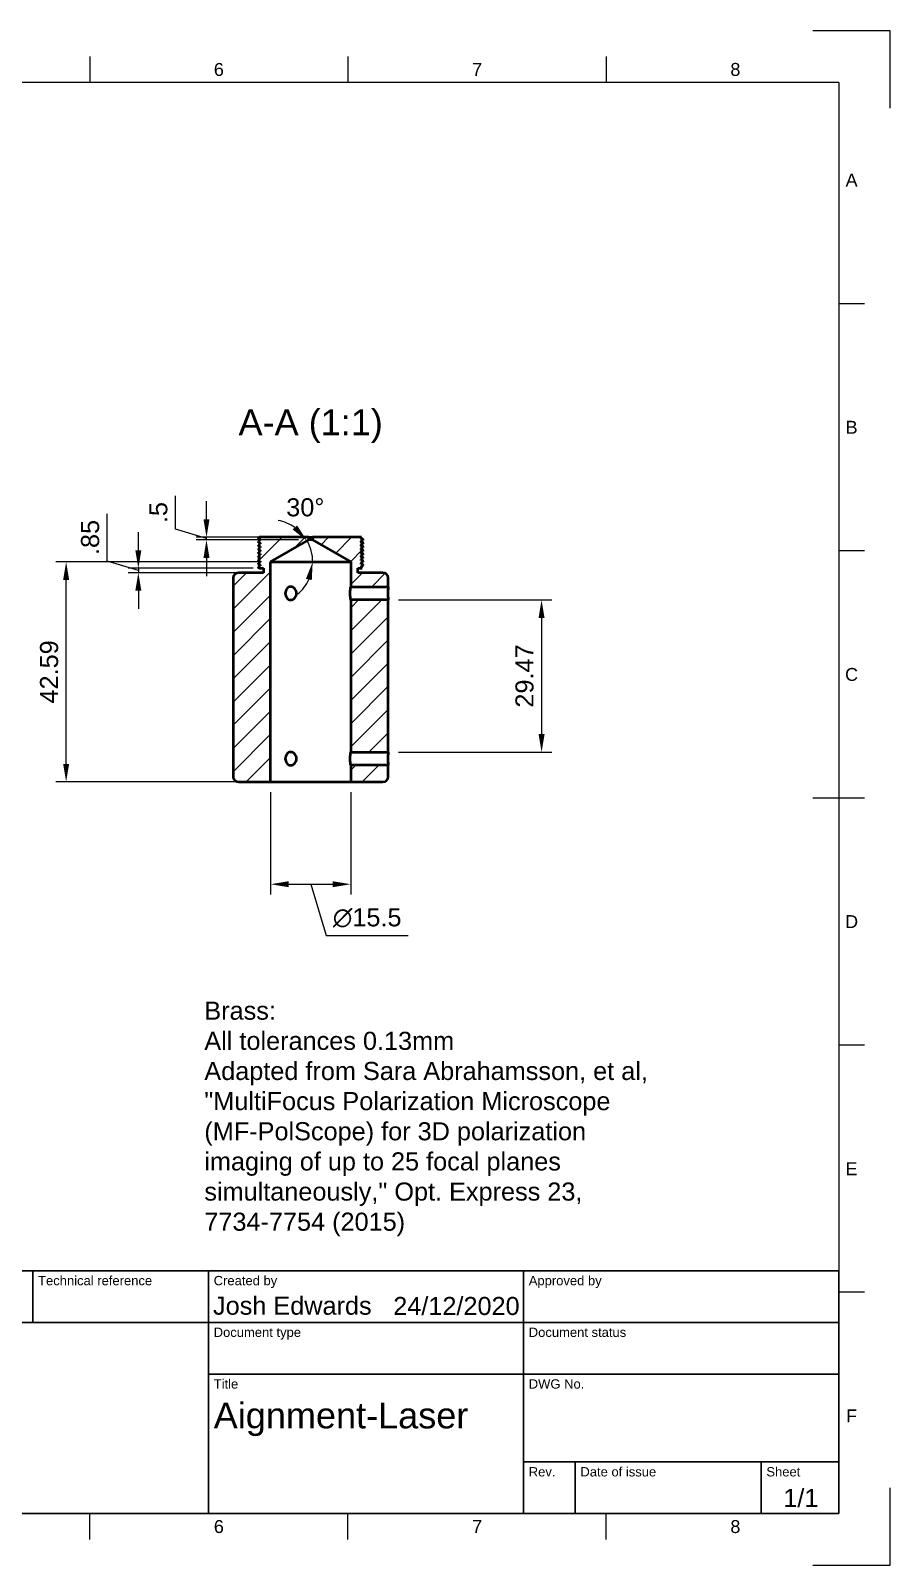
# Model space of a CAD drawing. Header units: millimetres. Extents: x 0 to 420, y 0 to 297.
# Drawn here: x 253.6 to 420, y 0 to 297 of the extents above; entities that cross this region are included whole.
import ezdxf
from ezdxf.enums import TextEntityAlignment as Align

# ---------------------------------------------------------------- set-up
doc = ezdxf.new("R2010")
doc.units = ezdxf.units.MM
doc.header["$LTSCALE"] = 0.75
for name, color, linetype, lineweight in [('Annotations', 7, 'Continuous', 25), ('Border', 7, 'Continuous', 25), ('Dimensions', 7, 'Continuous', 25), ('Hatching', 7, 'Continuous', 25), ('TitleBlock', 7, 'Continuous', 35), ('Visible', 7, 'Continuous', 50)]:
    doc.layers.add(name, color=color, linetype=linetype, lineweight=lineweight)
doc.styles.add('FusionTitle', font='arial.ttf')
doc.styles.get("Standard").update_dxf_attribs({"font": 'arial.ttf'})
doc.dimstyles.new('ISO-25', dxfattribs={"dimtxt": 3.5, "dimasz": 3.5, "dimexe": 2, "dimexo": 2, "dimgap": 1.5, "dimtad": 1, "dimzin": 12, "dimdsep": 46, "dimtxsty": 'Standard', "dimcen": 0, "dimclrd": 256, "dimclre": 256, "dimclrt": 256, "dimazin": 3, "dimtp": 0.1, "dimtm": 0.1, "dimtfac": 0.714, "dimtmove": 1, "dimatfit": 3, "dimfxl": 1, "dimtzin": 12, "dimarcsym": 0})

# ---------------------------------------------------------------- blocks, each defined once
blk = doc.blocks.new('ISO_A3_SHEET')
at = {"layer": 'Border'}
for p, q in [((265, 292), (265, 287)), ((315, 292), (315, 287)), ((365, 292), (365, 287)), ((410, 287), (20, 287)), ((410, 287), (410, 10)), ((415, 244.16666), (410, 244.16666)), ((415, 196.33333), (410, 196.33333)), ((415, 148.5), (405, 148.5)), ((415, 100.66667), (410, 100.66667)), ((415, 52.83334), (410, 52.83334)), ((20, 10), (410, 10)), ((265, 5), (265, 10)), ((315, 5), (315, 10)), ((365, 5), (365, 10))]:
    blk.add_line(p, q, dxfattribs=at)
at = {"layer": 'Defpoints'}
for p, q in [((420, 297), (405, 297)), ((420, 282), (420, 297)), ((420, 0), (420, 15)), ((405, 0), (420, 0))]:
    blk.add_line(p, q, dxfattribs=at)
at = {"layer": 'Border', "style": 'FusionTitle'}
for s, p in [('6', (290, 289.5)), ('7', (340, 289.5)), ('8', (390, 289.5)), ('A', (412.5, 268.08333)), ('B', (412.5, 220.25)), ('C', (412.5, 172.41667)), ('D', (412.5, 124.58334)), ('E', (412.5, 76.75001)), ('F', (412.5, 28.91668)), ('6', (290, 7.5)), ('7', (340, 7.5)), ('8', (390, 7.5))]:
    blk.add_text(s, height=2.5, dxfattribs=at).set_placement(p, align=Align.MIDDLE)
blk = doc.blocks.new('ISO_TITLEBLOCK')
at = {"layer": 'TitleBlock'}
for p, q in [((0, 47), (-180, 47)), ((-180, 47), (-180, 0)), ((-156, 37), (-156, 47)), ((-122, 0), (-122, 47)), ((-61, 0), (-61, 47)), ((0, 0), (0, 47)), ((-180, 37), (0, 37)), ((-122, 27), (0, 27)), ((-61, 10), (0, 10)), ((-51, 0), (-51, 10)), ((-15, 0), (-15, 10)), ((-180, 0), (0, 0))]:
    blk.add_line(p, q, dxfattribs=at)
at = {"layer": 'TitleBlock', "style": 'FusionTitle'}
for s, p in [('Dept.', (-179, 46)), ('Technical reference', (-155, 46)), ('Created by', (-121, 46)), ('Approved by', (-60, 46)), ('Document type', (-121, 36)), ('Document status', (-60, 36)), ('Title', (-121, 26)), ('DWG No.', (-60, 26)), ('Rev.', (-60, 9)), ('Date of issue', (-50, 9)), ('Sheet', (-14, 9))]:
    blk.add_text(s, height=1.8, dxfattribs=at).set_placement(p, align=Align.TOP_LEFT)
for tag, height, p in [('DEPT', 3.5, (-179, 42)), ('TECHNICAL_REFERENCE', 3.5, (-155, 42)), ('CREATED_BY', 3.5, (-121, 42)), ('APPROVED_BY', 3.5, (-60, 42)), ('DOCUMENT_TYPE', 3.5, (-121, 32)), ('DOCUMENT_STATUS', 3.5, (-60, 32)), ('TITLE_1', 5, (-121, 21.5)), ('TITLE_2', 5, (-121, 14)), ('TITLE_3', 5, (-121, 6.5)), ('DATE_OF_ISSUE', 3.5, (-50, 5))]:
    blk.add_attdef(tag, text='', height=height, dxfattribs=at).set_placement(p, align=Align.TOP_LEFT)
for tag, p in [('CREATED_DATE', (-62, 42)), ('APPROVED_DATE', (-0.99, 42))]:
    blk.add_attdef(tag, text='', height=3.5, dxfattribs=at).set_placement(p, align=Align.TOP_RIGHT)
for tag, height, p in [('DRAWING_NUMBER', 5, (-30.5, 19.75)), ('REV', 3.5, (-56, 4.85)), ('SHEET', 3.5, (-7.5, 4.85))]:
    blk.add_attdef(tag, text='', height=height, dxfattribs=at).set_placement(p, align=Align.TOP_CENTER)
blk = doc.blocks.new('*D24')
at = {"layer": 'Defpoints', "color": 0, "transparency": 16777216}
for p in [(322.778465, 186.844281), (322.778465, 157.373281), (352.47695, 157.373281)]:
    blk.add_point(p, dxfattribs=at)
at = {"layer": 'Dimensions', "lineweight": -2, "transparency": 16777216}
for p, q in [((324.778465, 186.844281), (354.47695, 186.844281)), ((352.47695, 183.344281), (352.47695, 160.873281)), ((324.778465, 157.373281), (354.47695, 157.373281))]:
    blk.add_line(p, q, dxfattribs=at)
at = {"layer": 'Dimensions', "transparency": 16777216}
for points in [[(351.893617, 183.344281), (353.060283, 183.344281), (352.47695, 186.844281)], [(351.893617, 160.873281), (353.060283, 160.873281), (352.47695, 157.373281)]]:
    blk.add_solid(points, dxfattribs=at)
at = {"layer": 'Dimensions', "transparency": 16777216, "insert": (349.189945, 172.108781), "char_height": 3.5, "attachment_point": 5, "rotation": 90}
blk.add_mtext('29.47', dxfattribs=at)
blk = doc.blocks.new('*D31')
at = {"layer": 'Defpoints', "color": 0, "transparency": 16777216}
for p in [(260.430486, 194.200823), (300.028465, 194.200823), (300.028465, 151.608781)]:
    blk.add_point(p, dxfattribs=at)
at = {"layer": 'Dimensions', "lineweight": -2, "transparency": 16777216}
for p, q in [((298.028465, 194.200823), (258.430486, 194.200823)), ((260.430486, 155.108781), (260.430486, 190.700823)), ((298.028465, 151.608781), (258.430486, 151.608781))]:
    blk.add_line(p, q, dxfattribs=at)
at = {"layer": 'Dimensions', "transparency": 16777216}
for points in [[(259.847152, 190.700823), (261.013819, 190.700823), (260.430486, 194.200823)], [(259.847152, 155.108781), (261.013819, 155.108781), (260.430486, 151.608781)]]:
    blk.add_solid(points, dxfattribs=at)
at = {"layer": 'Dimensions', "transparency": 16777216, "insert": (257.14348, 172.904802), "char_height": 3.5, "attachment_point": 5, "rotation": 90}
blk.add_mtext('42.59', dxfattribs=at)
blk = doc.blocks.new('*D32')
at = {"layer": 'Defpoints', "color": 0, "transparency": 16777216}
for p in [(300.028465, 151.608781), (315.528465, 151.608781), (315.528465, 131.809791)]:
    blk.add_point(p, dxfattribs=at)
at = {"layer": 'Dimensions', "lineweight": -2, "transparency": 16777216}
for p, q in [((300.028465, 149.608781), (300.028465, 129.809791)), ((315.528465, 149.608781), (315.528465, 129.809791)), ((303.528465, 131.809791), (312.028465, 131.809791)), ((307.778465, 131.809791), (310.749867, 121.905119)), ((310.749867, 121.905119), (326.675515, 121.905119))]:
    blk.add_line(p, q, dxfattribs=at)
at = {"layer": 'Dimensions', "transparency": 16777216}
for points in [[(303.528465, 132.393125), (303.528465, 131.226458), (300.028465, 131.809791)], [(312.028465, 132.393125), (312.028465, 131.226458), (315.528465, 131.809791)]]:
    blk.add_solid(points, dxfattribs=at)
at = {"layer": 'Dimensions', "transparency": 16777216, "insert": (318.712691, 125.29001), "char_height": 3.5, "attachment_point": 5}
blk.add_mtext('∅15.5', dxfattribs=at)
blk = doc.blocks.new('*D33')
at = {"layer": 'Defpoints', "color": 0, "transparency": 16777216}
for p in [(307.403465, 198.458781), (300.028465, 194.200823), (300.028465, 194.200823), (308.045771, 195.61449), (315.528465, 194.200823)]:
    blk.add_point(p, dxfattribs=at)
at = {"layer": 'Dimensions', "lineweight": -2, "transparency": 16777216}
for start, end in [(54.826558, 79.653116), (0, 30), (310.346884, 335.173442)]:
    blk.add_arc((300.028465, 194.200823), 8.140986, start, end, dxfattribs=at)
at = {"layer": 'Dimensions', "transparency": 16777216}
for points in [[(305.148783, 201.248806), (304.287434, 200.46192), (307.078766, 198.271316)], [(306.847389, 190.908039), (307.986782, 190.65725), (308.169451, 194.200823)]]:
    blk.add_solid(points, dxfattribs=at)
at = {"layer": 'Dimensions', "transparency": 16777216, "insert": (306.740576, 204.734267), "char_height": 3.5, "attachment_point": 5}
blk.add_mtext('30°', dxfattribs=at)
blk = doc.blocks.new('*D34')
at = {"layer": 'Defpoints', "color": 0, "transparency": 16777216}
for p in [(274.411481, 192.108781), (298.632435, 192.958781), (298.632435, 192.108781)]:
    blk.add_point(p, dxfattribs=at)
at = {"layer": 'Dimensions', "lineweight": -2, "transparency": 16777216}
for p, q in [((268.374475, 194.344883), (268.374475, 203.502114)), ((274.411481, 196.458781), (274.411481, 199.958781)), ((274.411481, 192.533781), (268.374475, 194.344883)), ((296.632435, 192.958781), (272.411481, 192.958781)), ((296.632435, 192.108781), (272.411481, 192.108781)), ((274.411481, 192.958781), (274.411481, 192.108781)), ((274.411481, 192.958781), (274.411481, 192.108781)), ((274.411481, 188.608781), (274.411481, 185.108781))]:
    blk.add_line(p, q, dxfattribs=at)
at = {"layer": 'Dimensions', "transparency": 16777216}
for points in [[(273.828148, 196.458781), (274.994814, 196.458781), (274.411481, 192.958781)], [(273.828148, 188.608781), (274.994814, 188.608781), (274.411481, 192.108781)]]:
    blk.add_solid(points, dxfattribs=at)
at = {"layer": 'Dimensions', "transparency": 16777216, "insert": (265.08747, 198.923498), "char_height": 3.5, "attachment_point": 5, "rotation": 90}
blk.add_mtext('.85', dxfattribs=at)
blk = doc.blocks.new('*D38')
at = {"layer": 'Defpoints', "color": 0, "transparency": 16777216}
for p in [(287.604475, 198.958781), (307.403465, 198.958781), (307.403465, 198.458781)]:
    blk.add_point(p, dxfattribs=at)
at = {"layer": 'Dimensions', "lineweight": -2, "transparency": 16777216}
for p, q in [((281.574632, 200.517734), (281.574632, 206.955661)), ((287.604475, 202.458781), (287.604475, 205.958781)), ((287.604475, 198.708781), (281.574632, 200.517734)), ((305.403465, 198.958781), (285.604475, 198.958781)), ((305.403465, 198.458781), (285.604475, 198.458781)), ((287.604475, 198.458781), (287.604475, 198.958781)), ((287.604475, 198.458781), (287.604475, 198.958781)), ((287.604475, 194.958781), (287.604475, 191.458781))]:
    blk.add_line(p, q, dxfattribs=at)
at = {"layer": 'Dimensions', "transparency": 16777216}
for points in [[(287.021142, 202.458781), (288.187809, 202.458781), (287.604475, 198.958781)], [(287.021142, 194.958781), (288.187809, 194.958781), (287.604475, 198.458781)]]:
    blk.add_solid(points, dxfattribs=at)
at = {"layer": 'Dimensions', "transparency": 16777216, "insert": (278.294789, 203.736697), "char_height": 3.5, "attachment_point": 5, "rotation": 90}
blk.add_mtext('.5', dxfattribs=at)

msp = doc.modelspace()

# ---------------------------------------------------------------- hatches: boundary and pattern name
at = {"layer": 'Hatching'}
h = msp.add_hatch(dxfattribs=at)
h.set_pattern_fill('ANSI31', color=256, style=0)
h.paths.add_polyline_path([(322.778, 186.844), (315.528, 186.844), (315.528, 157.373), (322.778, 157.373)], flags=0)
edge = h.paths.add_edge_path(flags=0)
edge.add_line((315.528, 189.373), (322.778, 189.373))
edge.add_line((322.778, 189.373), (322.778, 191.109))
edge.add_ellipse((321.778, 191.109), major_axis=(1, 0), ratio=1, start_angle=0, end_angle=90)
edge.add_line((321.778, 192.109), (316.924, 192.109))
edge.add_line((316.924, 192.109), (316.924, 192.959))
edge.add_line((316.924, 192.959), (317.751, 192.959))
edge.add_line((317.751, 192.959), (317.542, 193.079))
edge.add_line((317.542, 193.079), (317.542, 193.255))
edge.add_line((317.542, 193.255), (317.924, 193.475))
edge.add_line((317.924, 193.475), (317.924, 193.564))
edge.add_line((317.924, 193.564), (317.542, 193.785))
edge.add_line((317.542, 193.785), (317.542, 193.96))
edge.add_line((317.542, 193.96), (317.924, 194.181))
edge.add_line((317.924, 194.181), (317.924, 194.27))
edge.add_line((317.924, 194.27), (317.542, 194.491))
edge.add_line((317.542, 194.491), (317.542, 194.666))
edge.add_line((317.542, 194.666), (317.924, 194.887))
edge.add_line((317.924, 194.887), (317.924, 194.975))
edge.add_line((317.924, 194.975), (317.542, 195.196))
edge.add_line((317.542, 195.196), (317.542, 195.371))
edge.add_line((317.542, 195.371), (317.924, 195.592))
edge.add_line((317.924, 195.592), (317.924, 195.681))
edge.add_line((317.924, 195.681), (317.542, 195.902))
edge.add_line((317.542, 195.902), (317.542, 196.077))
edge.add_line((317.542, 196.077), (317.924, 196.298))
edge.add_line((317.924, 196.298), (317.924, 196.387))
edge.add_line((317.924, 196.387), (317.542, 196.607))
edge.add_line((317.542, 196.607), (317.542, 196.783))
edge.add_line((317.542, 196.783), (317.924, 197.003))
edge.add_line((317.924, 197.003), (317.924, 197.092))
edge.add_line((317.924, 197.092), (317.542, 197.313))
edge.add_line((317.542, 197.313), (317.542, 197.488))
edge.add_line((317.542, 197.488), (317.924, 197.709))
edge.add_line((317.924, 197.709), (317.924, 197.798))
edge.add_line((317.924, 197.798), (317.542, 198.018))
edge.add_line((317.542, 198.018), (317.542, 198.194))
edge.add_line((317.542, 198.194), (317.924, 198.414))
edge.add_line((317.924, 198.414), (317.924, 198.503))
edge.add_line((317.924, 198.503), (317.542, 198.724))
edge.add_line((317.542, 198.724), (317.542, 198.899))
edge.add_line((317.542, 198.899), (317.645, 198.959))
edge.add_line((317.645, 198.959), (308.153, 198.959))
edge.add_line((308.153, 198.959), (308.153, 198.459))
edge.add_line((308.153, 198.459), (315.528, 194.201))
edge.add_line((315.528, 194.201), (315.528, 189.373))
edge = h.paths.add_edge_path(flags=0)
edge.add_line((293.778, 151.609), (300.028, 151.609))
edge.add_line((300.028, 151.609), (300.028, 194.201))
edge.add_line((300.028, 194.201), (307.403, 198.459))
edge.add_line((307.403, 198.459), (307.403, 198.959))
edge.add_line((307.403, 198.959), (297.811, 198.959))
edge.add_line((297.811, 198.959), (297.632, 198.856))
edge.add_line((297.632, 198.856), (297.632, 198.767))
edge.add_line((297.632, 198.767), (298.015, 198.546))
edge.add_line((298.015, 198.546), (298.015, 198.371))
edge.add_line((298.015, 198.371), (297.632, 198.15))
edge.add_line((297.632, 198.15), (297.632, 198.062))
edge.add_line((297.632, 198.062), (298.015, 197.841))
edge.add_line((298.015, 197.841), (298.015, 197.666))
edge.add_line((298.015, 197.666), (297.632, 197.445))
edge.add_line((297.632, 197.445), (297.632, 197.356))
edge.add_line((297.632, 197.356), (298.015, 197.135))
edge.add_line((298.015, 197.135), (298.015, 196.96))
edge.add_line((298.015, 196.96), (297.632, 196.739))
edge.add_line((297.632, 196.739), (297.632, 196.65))
edge.add_line((297.632, 196.65), (298.015, 196.43))
edge.add_line((298.015, 196.43), (298.015, 196.254))
edge.add_line((298.015, 196.254), (297.632, 196.034))
edge.add_line((297.632, 196.034), (297.632, 195.945))
edge.add_line((297.632, 195.945), (298.015, 195.724))
edge.add_line((298.015, 195.724), (298.015, 195.549))
edge.add_line((298.015, 195.549), (297.632, 195.328))
edge.add_line((297.632, 195.328), (297.632, 195.239))
edge.add_line((297.632, 195.239), (298.015, 195.019))
edge.add_line((298.015, 195.019), (298.015, 194.843))
edge.add_line((298.015, 194.843), (297.632, 194.623))
edge.add_line((297.632, 194.623), (297.632, 194.534))
edge.add_line((297.632, 194.534), (298.015, 194.313))
edge.add_line((298.015, 194.313), (298.015, 194.138))
edge.add_line((298.015, 194.138), (297.632, 193.917))
edge.add_line((297.632, 193.917), (297.632, 193.828))
edge.add_line((297.632, 193.828), (298.015, 193.608))
edge.add_line((298.015, 193.608), (298.015, 193.432))
edge.add_line((298.015, 193.432), (297.632, 193.212))
edge.add_line((297.632, 193.212), (297.632, 193.123))
edge.add_line((297.632, 193.123), (297.916, 192.959))
edge.add_line((297.916, 192.959), (298.632, 192.959))
edge.add_line((298.632, 192.959), (298.632, 192.109))
edge.add_line((298.632, 192.109), (293.778, 192.109))
edge.add_ellipse((293.778, 191.109), major_axis=(0, 1), ratio=1, start_angle=0, end_angle=90)
edge.add_line((292.778, 191.109), (292.778, 152.609))
edge.add_ellipse((293.778, 152.609), major_axis=(-1, 0), ratio=1, start_angle=360, end_angle=450)
edge = h.paths.add_edge_path(flags=0)
edge.add_line((315.528, 151.609), (321.778, 151.609))
edge.add_ellipse((321.778, 152.609), major_axis=(0, -1), ratio=1, start_angle=0, end_angle=90)
edge.add_line((322.778, 152.609), (322.778, 154.844))
edge.add_line((322.778, 154.844), (315.528, 154.844))
edge.add_line((315.528, 154.844), (315.528, 151.609))

# ---------------------------------------------------------------- linework, layer by layer
at = {"layer": 'Visible', "extrusion": (0, 1, -2e-16)}
for p, q in [((297.632, 198.856, 7.499), (297.632, 198.767, 7.499)), ((297.632, 198.15, 7.499), (297.632, 198.062, 7.499)), ((297.632, 197.445, 7.499), (297.632, 197.356, 7.499)), ((297.632, 196.739, 7.499), (297.632, 196.65, 7.499)), ((297.632, 196.034, 7.499), (297.632, 195.945, 7.499)), ((298.015, 198.545, 7.305), (297.634, 198.765, 7.305)), ((298.015, 197.84, 7.305), (297.634, 198.059, 7.305)), ((298.015, 197.134, 7.305), (297.634, 197.354, 7.305)), ((298.015, 196.429, 7.305), (297.634, 196.648, 7.305)), ((307.403, 198.959, 7.499), (297.811, 198.959, 7.499)), ((298.015, 198.546, 7.499), (298.015, 198.371, 7.499)), ((298.015, 197.841, 7.499), (298.015, 197.666, 7.499)), ((298.015, 197.135, 7.499), (298.015, 196.96, 7.499)), ((298.015, 196.43, 7.499), (298.015, 196.254, 7.499)), ((300.028, 194.201, 7.499), (307.403, 198.459, 7.499)), ((307.403, 198.459, 7.499), (307.403, 198.959, 7.499)), ((317.645, 198.959, 7.499), (308.153, 198.959, 7.499)), ((308.153, 198.959, 7.499), (308.153, 198.459, 7.499)), ((308.153, 198.459, 7.499), (315.528, 194.201, 7.499)), ((317.542, 198.724, 7.499), (317.542, 198.899, 7.499)), ((317.542, 198.725, 7.305), (317.923, 198.505, 7.305)), ((317.542, 198.018, 7.499), (317.542, 198.194, 7.499)), ((317.542, 198.019, 7.305), (317.923, 197.8, 7.305)), ((317.542, 197.313, 7.499), (317.542, 197.488, 7.499)), ((317.542, 197.314, 7.305), (317.923, 197.094, 7.305)), ((317.542, 196.607, 7.499), (317.542, 196.783, 7.499)), ((317.542, 196.608, 7.305), (317.923, 196.389, 7.305)), ((317.542, 195.902, 7.499), (317.542, 196.077, 7.499)), ((317.924, 198.414, 7.499), (317.924, 198.503, 7.499)), ((317.924, 197.709, 7.499), (317.924, 197.798, 7.499)), ((317.924, 197.003, 7.499), (317.924, 197.092, 7.499)), ((317.924, 196.298, 7.499), (317.924, 196.387, 7.499)), ((297.632, 195.328, 7.499), (297.632, 195.239, 7.499)), ((297.632, 194.623, 7.499), (297.632, 194.534, 7.499)), ((297.632, 193.917, 7.499), (297.632, 193.828, 7.499)), ((297.632, 193.212, 7.499), (297.632, 193.123, 7.499)), ((298.015, 195.723, 7.305), (297.634, 195.943, 7.305)), ((298.015, 195.018, 7.305), (297.634, 195.237, 7.305)), ((298.015, 194.312, 7.305), (297.634, 194.532, 7.305)), ((298.015, 193.606, 7.305), (297.634, 193.826, 7.305)), ((297.914, 192.959, 7.305), (297.634, 193.121, 7.305)), ((298.015, 195.724, 7.499), (298.015, 195.549, 7.499)), ((298.015, 195.019, 7.499), (298.015, 194.843, 7.499)), ((298.015, 194.313, 7.499), (298.015, 194.138, 7.499)), ((298.015, 193.608, 7.499), (298.015, 193.432, 7.499)), ((300.028, 151.609, 7.499), (300.028, 194.201, 7.499)), ((315.528, 194.201, 7.499), (315.528, 189.373, 7.499)), ((317.542, 195.903, 7.305), (317.923, 195.683, 7.305)), ((317.542, 195.196, 7.499), (317.542, 195.371, 7.499)), ((317.542, 195.197, 7.305), (317.923, 194.978, 7.305)), ((317.542, 194.491, 7.499), (317.542, 194.666, 7.499)), ((317.542, 194.492, 7.305), (317.923, 194.272, 7.305)), ((317.542, 193.785, 7.499), (317.542, 193.96, 7.499)), ((317.542, 193.786, 7.305), (317.923, 193.566, 7.305)), ((317.542, 193.079, 7.499), (317.542, 193.255, 7.499)), ((317.542, 193.081, 7.305), (317.753, 192.959, 7.305)), ((317.924, 195.592, 7.499), (317.924, 195.681, 7.499)), ((317.924, 194.887, 7.499), (317.924, 194.975, 7.499)), ((317.924, 194.181, 7.499), (317.924, 194.27, 7.499)), ((317.924, 193.475, 7.499), (317.924, 193.564, 7.499)), ((292.778, 191.109, 7.499), (292.778, 152.609, 7.499)), ((298.632, 192.109, 7.499), (293.778, 192.109, 7.499)), ((297.916, 192.959, 7.499), (298.632, 192.959, 7.499)), ((298.632, 192.959, 7.499), (298.632, 192.109, 7.499)), ((316.924, 192.109, 7.499), (316.924, 192.959, 7.499)), ((316.924, 192.959, 7.499), (317.751, 192.959, 7.499)), ((321.778, 192.109, 7.499), (316.924, 192.109, 7.499)), ((322.778, 189.373, 7.499), (322.778, 191.109, 7.499)), ((315.528, 189.373, 7.499), (322.778, 189.373, 7.499)), ((322.778, 186.844, 7.499), (315.528, 186.844, 7.499)), ((315.528, 186.844, 7.499), (315.528, 157.373, 7.499)), ((322.778, 157.373, 7.499), (322.778, 186.844, 7.499)), ((315.528, 157.373, 7.499), (322.778, 157.373, 7.499)), ((322.778, 154.844, 7.499), (315.528, 154.844, 7.499)), ((315.528, 154.844, 7.499), (315.528, 151.609, 7.499)), ((322.778, 152.609, 7.499), (322.778, 154.844, 7.499)), ((293.778, 151.609, 7.499), (300.028, 151.609, 7.499)), ((315.528, 151.609, 7.499), (321.778, 151.609, 7.499))]:
    msp.add_line(p, q, dxfattribs=at)
at = {"layer": 'Visible', "extrusion": (0, -1, 2e-16)}
for centre, radius in [((307.778, 7.499, -198.959), 0.375), ((307.778, 7.499, -194.201), 7.75), ((307.778, 7.499, -151.609), 7.75)]:
    msp.add_arc(centre, radius, 180, 0, dxfattribs=at)
at = {"layer": 'Visible', "extrusion": (0, 1, -2e-16)}
msp.add_arc((-307.778, 7.499, 198.459), 0.375, 180, 0, dxfattribs=at)
at = {"layer": 'Visible'}
for centre, start, end in [((293.778, 191.109, 7.499), 90, 180), ((321.778, 191.109, 7.499), 0, 90), ((293.778, 152.609, 7.499), 180, 270), ((321.778, 152.609, 7.499), 270, 0)]:
    msp.add_arc(centre, 1, start, end, dxfattribs=at)
at = {"layer": 'Visible', "extrusion": (0.499902, -0.865856, 0.019759)}
msp.add_open_spline([(297.811, 198.959, 7.499), (297.758, 198.929, 7.499), (297.706, 198.899, 7.499), (297.647, 198.864, 7.499), (297.64, 198.86, 7.499), (297.632, 198.856, 7.499)], degree=3, knots=[-0.020563121, -0.020563121, -0.020563121, -0.020563121, -0.002503233, -0.002503233, 0, 0, 0, 0], dxfattribs=at)
at = {"layer": 'Visible'}
for points, knots in [([(297.632, 198.767, 7.499), (297.753, 198.698, 7.499), (297.873, 198.628, 7.499), (298, 198.555, 7.499), (298.007, 198.551, 7.499), (298.015, 198.546, 7.499)], [-0.044140737, -0.044140737, -0.044140737, -0.044140737, -0.002503233, -0.002503233, 0, 0, 0, 0]), ([(298.015, 198.371, 7.499), (297.895, 198.302, 7.499), (297.774, 198.232, 7.499), (297.647, 198.159, 7.499), (297.64, 198.155, 7.499), (297.632, 198.15, 7.499)], [-0.044140737, -0.044140737, -0.044140737, -0.044140737, -0.002503233, -0.002503233, 0, 0, 0, 0]), ([(297.632, 198.062, 7.499), (297.753, 197.992, 7.499), (297.873, 197.923, 7.499), (298, 197.849, 7.499), (298.007, 197.845, 7.499), (298.015, 197.841, 7.499)], [-0.044140737, -0.044140737, -0.044140737, -0.044140737, -0.002503233, -0.002503233, 0, 0, 0, 0]), ([(298.015, 197.666, 7.499), (297.895, 197.596, 7.499), (297.774, 197.527, 7.499), (297.647, 197.453, 7.499), (297.64, 197.449, 7.499), (297.632, 197.445, 7.499)], [-0.044140737, -0.044140737, -0.044140737, -0.044140737, -0.002503233, -0.002503233, 0, 0, 0, 0]), ([(297.632, 197.356, 7.499), (297.753, 197.287, 7.499), (297.873, 197.217, 7.499), (298, 197.144, 7.499), (298.007, 197.14, 7.499), (298.015, 197.135, 7.499)], [-0.044140737, -0.044140737, -0.044140737, -0.044140737, -0.002503233, -0.002503233, 0, 0, 0, 0]), ([(298.015, 196.96, 7.499), (297.895, 196.891, 7.499), (297.774, 196.821, 7.499), (297.647, 196.748, 7.499), (297.64, 196.743, 7.499), (297.632, 196.739, 7.499)], [-0.044140737, -0.044140737, -0.044140737, -0.044140737, -0.002503233, -0.002503233, 0, 0, 0, 0]), ([(297.632, 196.65, 7.499), (297.753, 196.581, 7.499), (297.873, 196.512, 7.499), (298, 196.438, 7.499), (298.007, 196.434, 7.499), (298.015, 196.43, 7.499)], [-0.044140737, -0.044140737, -0.044140737, -0.044140737, -0.002503233, -0.002503233, 0, 0, 0, 0]), ([(298.015, 196.254, 7.499), (297.895, 196.185, 7.499), (297.774, 196.116, 7.499), (297.647, 196.042, 7.499), (297.64, 196.038, 7.499), (297.632, 196.034, 7.499)], [-0.044140737, -0.044140737, -0.044140737, -0.044140737, -0.002503233, -0.002503233, 0, 0, 0, 0]), ([(317.924, 198.503, 7.499), (317.861, 198.54, 7.499), (317.797, 198.577, 7.499), (317.67, 198.65, 7.499), (317.606, 198.687, 7.499), (317.542, 198.724, 7.499)], [-0.044140737, -0.044140737, -0.044140737, -0.044140737, -0.022070369, -0.022070369, 0, 0, 0, 0]), ([(317.542, 198.194, 7.499), (317.606, 198.23, 7.499), (317.67, 198.267, 7.499), (317.797, 198.341, 7.499), (317.861, 198.378, 7.499), (317.924, 198.414, 7.499)], [-0.044140737, -0.044140737, -0.044140737, -0.044140737, -0.022070369, -0.022070369, 0, 0, 0, 0]), ([(317.924, 197.798, 7.499), (317.861, 197.834, 7.499), (317.797, 197.871, 7.499), (317.67, 197.945, 7.499), (317.606, 197.982, 7.499), (317.542, 198.018, 7.499)], [-0.044140737, -0.044140737, -0.044140737, -0.044140737, -0.022070369, -0.022070369, 0, 0, 0, 0]), ([(317.542, 197.488, 7.499), (317.606, 197.525, 7.499), (317.67, 197.562, 7.499), (317.797, 197.635, 7.499), (317.861, 197.672, 7.499), (317.924, 197.709, 7.499)], [-0.044140737, -0.044140737, -0.044140737, -0.044140737, -0.022070369, -0.022070369, 0, 0, 0, 0]), ([(317.924, 197.092, 7.499), (317.861, 197.129, 7.499), (317.797, 197.166, 7.499), (317.67, 197.239, 7.499), (317.606, 197.276, 7.499), (317.542, 197.313, 7.499)], [-0.044140737, -0.044140737, -0.044140737, -0.044140737, -0.022070369, -0.022070369, 0, 0, 0, 0]), ([(317.542, 196.783, 7.499), (317.606, 196.819, 7.499), (317.67, 196.856, 7.499), (317.797, 196.93, 7.499), (317.861, 196.966, 7.499), (317.924, 197.003, 7.499)], [-0.044140737, -0.044140737, -0.044140737, -0.044140737, -0.022070369, -0.022070369, 0, 0, 0, 0]), ([(317.924, 196.387, 7.499), (317.861, 196.423, 7.499), (317.797, 196.46, 7.499), (317.67, 196.534, 7.499), (317.606, 196.57, 7.499), (317.542, 196.607, 7.499)], [-0.044140737, -0.044140737, -0.044140737, -0.044140737, -0.022070369, -0.022070369, 0, 0, 0, 0]), ([(317.542, 196.077, 7.499), (317.606, 196.114, 7.499), (317.67, 196.151, 7.499), (317.797, 196.224, 7.499), (317.861, 196.261, 7.499), (317.924, 196.298, 7.499)], [-0.044140737, -0.044140737, -0.044140737, -0.044140737, -0.022070369, -0.022070369, 0, 0, 0, 0]), ([(297.632, 195.945, 7.499), (297.753, 195.876, 7.499), (297.873, 195.806, 7.499), (298, 195.733, 7.499), (298.007, 195.728, 7.499), (298.015, 195.724, 7.499)], [-0.044140737, -0.044140737, -0.044140737, -0.044140737, -0.002503233, -0.002503233, 0, 0, 0, 0]), ([(298.015, 195.549, 7.499), (297.895, 195.479, 7.499), (297.774, 195.41, 7.499), (297.647, 195.337, 7.499), (297.64, 195.332, 7.499), (297.632, 195.328, 7.499)], [-0.044140737, -0.044140737, -0.044140737, -0.044140737, -0.002503233, -0.002503233, 0, 0, 0, 0]), ([(297.632, 195.239, 7.499), (297.753, 195.17, 7.499), (297.873, 195.101, 7.499), (298, 195.027, 7.499), (298.007, 195.023, 7.499), (298.015, 195.019, 7.499)], [-0.044140737, -0.044140737, -0.044140737, -0.044140737, -0.002503233, -0.002503233, 0, 0, 0, 0]), ([(298.015, 194.843, 7.499), (297.895, 194.774, 7.499), (297.774, 194.705, 7.499), (297.647, 194.631, 7.499), (297.64, 194.627, 7.499), (297.632, 194.623, 7.499)], [-0.044140737, -0.044140737, -0.044140737, -0.044140737, -0.002503233, -0.002503233, 0, 0, 0, 0]), ([(297.632, 194.534, 7.499), (297.753, 194.464, 7.499), (297.873, 194.395, 7.499), (298, 194.321, 7.499), (298.007, 194.317, 7.499), (298.015, 194.313, 7.499)], [-0.044140737, -0.044140737, -0.044140737, -0.044140737, -0.002503233, -0.002503233, 0, 0, 0, 0]), ([(298.015, 194.138, 7.499), (297.895, 194.068, 7.499), (297.774, 193.999, 7.499), (297.647, 193.925, 7.499), (297.64, 193.921, 7.499), (297.632, 193.917, 7.499)], [-0.044140737, -0.044140737, -0.044140737, -0.044140737, -0.002503233, -0.002503233, 0, 0, 0, 0]), ([(297.632, 193.828, 7.499), (297.753, 193.759, 7.499), (297.873, 193.689, 7.499), (298, 193.616, 7.499), (298.007, 193.612, 7.499), (298.015, 193.608, 7.499)], [-0.044140737, -0.044140737, -0.044140737, -0.044140737, -0.002503233, -0.002503233, 0, 0, 0, 0]), ([(298.015, 193.432, 7.499), (297.895, 193.363, 7.499), (297.774, 193.293, 7.499), (297.647, 193.22, 7.499), (297.64, 193.216, 7.499), (297.632, 193.212, 7.499)], [-0.044140737, -0.044140737, -0.044140737, -0.044140737, -0.002503233, -0.002503233, 0, 0, 0, 0]), ([(317.924, 195.681, 7.499), (317.861, 195.718, 7.499), (317.797, 195.755, 7.499), (317.67, 195.828, 7.499), (317.606, 195.865, 7.499), (317.542, 195.902, 7.499)], [-0.044140737, -0.044140737, -0.044140737, -0.044140737, -0.022070369, -0.022070369, 0, 0, 0, 0]), ([(317.542, 195.371, 7.499), (317.606, 195.408, 7.499), (317.67, 195.445, 7.499), (317.797, 195.519, 7.499), (317.861, 195.555, 7.499), (317.924, 195.592, 7.499)], [-0.044140737, -0.044140737, -0.044140737, -0.044140737, -0.022070369, -0.022070369, 0, 0, 0, 0]), ([(317.924, 194.975, 7.499), (317.861, 195.012, 7.499), (317.797, 195.049, 7.499), (317.67, 195.123, 7.499), (317.606, 195.159, 7.499), (317.542, 195.196, 7.499)], [-0.044140737, -0.044140737, -0.044140737, -0.044140737, -0.022070369, -0.022070369, 0, 0, 0, 0]), ([(317.542, 194.666, 7.499), (317.606, 194.703, 7.499), (317.67, 194.739, 7.499), (317.797, 194.813, 7.499), (317.861, 194.85, 7.499), (317.924, 194.887, 7.499)], [-0.044140737, -0.044140737, -0.044140737, -0.044140737, -0.022070369, -0.022070369, 0, 0, 0, 0]), ([(317.924, 194.27, 7.499), (317.861, 194.307, 7.499), (317.797, 194.343, 7.499), (317.67, 194.417, 7.499), (317.606, 194.454, 7.499), (317.542, 194.491, 7.499)], [-0.044140737, -0.044140737, -0.044140737, -0.044140737, -0.022070369, -0.022070369, 0, 0, 0, 0]), ([(317.542, 193.96, 7.499), (317.606, 193.997, 7.499), (317.67, 194.034, 7.499), (317.797, 194.107, 7.499), (317.861, 194.144, 7.499), (317.924, 194.181, 7.499)], [-0.044140737, -0.044140737, -0.044140737, -0.044140737, -0.022070369, -0.022070369, 0, 0, 0, 0]), ([(317.924, 193.564, 7.499), (317.861, 193.601, 7.499), (317.797, 193.638, 7.499), (317.67, 193.711, 7.499), (317.606, 193.748, 7.499), (317.542, 193.785, 7.499)], [-0.044140737, -0.044140737, -0.044140737, -0.044140737, -0.022070369, -0.022070369, 0, 0, 0, 0]), ([(317.542, 193.255, 7.499), (317.606, 193.292, 7.499), (317.67, 193.328, 7.499), (317.797, 193.402, 7.499), (317.861, 193.439, 7.499), (317.924, 193.475, 7.499)], [-0.044140737, -0.044140737, -0.044140737, -0.044140737, -0.022070369, -0.022070369, 0, 0, 0, 0]), ([(305.05, 188.109, 0.245), (305.05, 187.95, 0.245), (305.02, 187.78, 0.257), (304.898, 187.469, 0.304), (304.807, 187.327, 0.341), (304.6, 187.103, 0.43), (304.47, 187.005, 0.489), (304.191, 186.876, 0.628), (304.041, 186.844, 0.708), (303.766, 186.844, 0.867), (303.622, 186.876, 0.957), (303.362, 187.005, 1.129), (303.246, 187.103, 1.212), (303.064, 187.327, 1.347), (302.987, 187.469, 1.408), (302.885, 187.78, 1.489), (302.86, 187.95, 1.51), (302.86, 188.268, 1.51), (302.885, 188.437, 1.489), (302.987, 188.749, 1.408), (303.064, 188.891, 1.347), (303.246, 189.115, 1.212), (303.362, 189.212, 1.129), (303.622, 189.341, 0.957), (303.766, 189.373, 0.867), (304.041, 189.373, 0.708), (304.191, 189.341, 0.628), (304.47, 189.212, 0.489), (304.6, 189.115, 0.43), (304.807, 188.891, 0.341), (304.898, 188.749, 0.304), (305.02, 188.437, 0.257), (305.05, 188.268, 0.245), (305.05, 188.109, 0.245)], [0, 0, 0, 0, 0.04772441, 0.04772441, 0.09544882, 0.09544882, 0.14317207, 0.14317207, 0.19089531, 0.19089531, 0.23861855, 0.23861855, 0.28634179, 0.28634179, 0.3340662, 0.3340662, 0.38179061, 0.38179061, 0.42951503, 0.42951503, 0.47723944, 0.47723944, 0.52496268, 0.52496268, 0.57268592, 0.57268592, 0.62040916, 0.62040916, 0.66813241, 0.66813241, 0.71585682, 0.71585682, 0.76358123, 0.76358123, 0.76358123, 0.76358123]), ([(315.528, 186.844, 7.499), (315.528, 186.844, 7.34), (315.523, 186.876, 7.171), (315.504, 187.005, 6.859), (315.49, 187.103, 6.717), (315.464, 187.327, 6.493), (315.45, 187.469, 6.396), (315.43, 187.78, 6.267), (315.425, 187.95, 6.235), (315.425, 188.268, 6.235), (315.43, 188.437, 6.267), (315.45, 188.749, 6.396), (315.464, 188.891, 6.493), (315.49, 189.115, 6.717), (315.504, 189.212, 6.859), (315.523, 189.341, 7.171), (315.528, 189.373, 7.34), (315.528, 189.373, 7.499)], [0.19089531, 0.19089531, 0.19089531, 0.19089531, 0.23861855, 0.23861855, 0.28634179, 0.28634179, 0.3340662, 0.3340662, 0.38179061, 0.38179061, 0.42951503, 0.42951503, 0.47723944, 0.47723944, 0.52496268, 0.52496268, 0.57268592, 0.57268592, 0.57268592, 0.57268592]), ([(322.778, 189.373, 7.499), (322.778, 189.373, 7.34), (322.776, 189.342, 7.171), (322.766, 189.212, 6.86), (322.758, 189.115, 6.717), (322.745, 188.891, 6.493), (322.738, 188.749, 6.396), (322.728, 188.437, 6.267), (322.725, 188.268, 6.235), (322.725, 187.95, 6.235), (322.728, 187.781, 6.267), (322.738, 187.469, 6.396), (322.745, 187.327, 6.493), (322.758, 187.102, 6.717), (322.766, 187.005, 6.86), (322.776, 186.876, 7.171), (322.778, 186.844, 7.34), (322.778, 186.844, 7.499)], [0.19062522, 0.19062522, 0.19062522, 0.19062522, 0.23828148, 0.23828148, 0.28593775, 0.28593775, 0.33359409, 0.33359409, 0.38125044, 0.38125044, 0.42890679, 0.42890679, 0.47656313, 0.47656313, 0.5242194, 0.5242194, 0.57187566, 0.57187566, 0.57187566, 0.57187566]), ([(305.05, 156.109, 0.245), (305.05, 155.95, 0.245), (305.02, 155.78, 0.257), (304.898, 155.469, 0.304), (304.807, 155.327, 0.341), (304.6, 155.103, 0.43), (304.47, 155.005, 0.489), (304.191, 154.876, 0.628), (304.041, 154.844, 0.708), (303.766, 154.844, 0.867), (303.622, 154.876, 0.957), (303.362, 155.005, 1.129), (303.246, 155.103, 1.212), (303.064, 155.327, 1.347), (302.987, 155.469, 1.408), (302.885, 155.78, 1.489), (302.86, 155.95, 1.51), (302.86, 156.268, 1.51), (302.885, 156.437, 1.489), (302.987, 156.749, 1.408), (303.064, 156.891, 1.347), (303.246, 157.115, 1.212), (303.362, 157.212, 1.129), (303.622, 157.341, 0.957), (303.766, 157.373, 0.867), (304.041, 157.373, 0.708), (304.191, 157.341, 0.628), (304.47, 157.212, 0.489), (304.6, 157.115, 0.43), (304.807, 156.891, 0.341), (304.898, 156.749, 0.304), (305.02, 156.437, 0.257), (305.05, 156.268, 0.245), (305.05, 156.109, 0.245)], [0, 0, 0, 0, 0.04772441, 0.04772441, 0.09544882, 0.09544882, 0.14317207, 0.14317207, 0.19089531, 0.19089531, 0.23861855, 0.23861855, 0.28634179, 0.28634179, 0.3340662, 0.3340662, 0.38179061, 0.38179061, 0.42951503, 0.42951503, 0.47723944, 0.47723944, 0.52496268, 0.52496268, 0.57268592, 0.57268592, 0.62040916, 0.62040916, 0.66813241, 0.66813241, 0.71585682, 0.71585682, 0.76358123, 0.76358123, 0.76358123, 0.76358123]), ([(315.528, 154.844, 7.499), (315.528, 154.844, 7.34), (315.523, 154.876, 7.171), (315.504, 155.005, 6.859), (315.49, 155.103, 6.717), (315.464, 155.327, 6.493), (315.45, 155.469, 6.396), (315.43, 155.78, 6.267), (315.425, 155.95, 6.235), (315.425, 156.268, 6.235), (315.43, 156.437, 6.267), (315.45, 156.749, 6.396), (315.464, 156.891, 6.493), (315.49, 157.115, 6.717), (315.504, 157.212, 6.859), (315.523, 157.341, 7.171), (315.528, 157.373, 7.34), (315.528, 157.373, 7.499)], [0.19089531, 0.19089531, 0.19089531, 0.19089531, 0.23861855, 0.23861855, 0.28634179, 0.28634179, 0.3340662, 0.3340662, 0.38179061, 0.38179061, 0.42951503, 0.42951503, 0.47723944, 0.47723944, 0.52496268, 0.52496268, 0.57268592, 0.57268592, 0.57268592, 0.57268592]), ([(322.778, 157.373, 7.499), (322.778, 157.373, 7.34), (322.776, 157.342, 7.171), (322.766, 157.212, 6.86), (322.758, 157.115, 6.717), (322.745, 156.891, 6.493), (322.738, 156.749, 6.396), (322.728, 156.437, 6.267), (322.725, 156.268, 6.235), (322.725, 155.95, 6.235), (322.728, 155.781, 6.267), (322.738, 155.469, 6.396), (322.745, 155.327, 6.493), (322.758, 155.102, 6.717), (322.766, 155.005, 6.86), (322.776, 154.876, 7.171), (322.778, 154.844, 7.34), (322.778, 154.844, 7.499)], [0.19062522, 0.19062522, 0.19062522, 0.19062522, 0.23828148, 0.23828148, 0.28593775, 0.28593775, 0.33359409, 0.33359409, 0.38125044, 0.38125044, 0.42890679, 0.42890679, 0.47656313, 0.47656313, 0.5242194, 0.5242194, 0.57187566, 0.57187566, 0.57187566, 0.57187566])]:
    msp.add_open_spline(points, degree=3, knots=knots, dxfattribs=at)
for points in [[(297.634, 198.765, 7.305), (297.633, 198.766, 7.37), (297.632, 198.766, 7.435), (297.632, 198.767, 7.499)], [(297.634, 198.059, 7.305), (297.633, 198.06, 7.37), (297.632, 198.061, 7.435), (297.632, 198.062, 7.499)], [(297.634, 197.354, 7.305), (297.633, 197.355, 7.37), (297.632, 197.355, 7.435), (297.632, 197.356, 7.499)], [(297.634, 196.648, 7.305), (297.633, 196.649, 7.37), (297.632, 196.65, 7.435), (297.632, 196.65, 7.499)], [(317.923, 198.505, 7.305), (317.924, 198.505, 7.37), (317.924, 198.504, 7.435), (317.924, 198.503, 7.499)], [(317.923, 197.8, 7.305), (317.924, 197.799, 7.37), (317.924, 197.798, 7.435), (317.924, 197.798, 7.499)], [(317.923, 197.094, 7.305), (317.924, 197.094, 7.37), (317.924, 197.093, 7.435), (317.924, 197.092, 7.499)], [(317.923, 196.389, 7.305), (317.924, 196.388, 7.37), (317.924, 196.387, 7.435), (317.924, 196.387, 7.499)], [(297.634, 195.943, 7.305), (297.633, 195.943, 7.37), (297.632, 195.944, 7.435), (297.632, 195.945, 7.499)], [(297.634, 195.237, 7.305), (297.633, 195.238, 7.37), (297.632, 195.239, 7.435), (297.632, 195.239, 7.499)], [(297.634, 194.532, 7.305), (297.633, 194.532, 7.37), (297.632, 194.533, 7.435), (297.632, 194.534, 7.499)], [(297.634, 193.826, 7.305), (297.633, 193.827, 7.37), (297.632, 193.828, 7.435), (297.632, 193.828, 7.499)], [(297.634, 193.121, 7.305), (297.633, 193.121, 7.37), (297.632, 193.122, 7.435), (297.632, 193.123, 7.499)], [(317.923, 195.683, 7.305), (317.924, 195.682, 7.37), (317.924, 195.682, 7.435), (317.924, 195.681, 7.499)], [(317.923, 194.978, 7.305), (317.924, 194.977, 7.37), (317.924, 194.976, 7.435), (317.924, 194.975, 7.499)], [(317.923, 194.272, 7.305), (317.924, 194.271, 7.37), (317.924, 194.271, 7.435), (317.924, 194.27, 7.499)], [(317.923, 193.566, 7.305), (317.924, 193.566, 7.37), (317.924, 193.565, 7.435), (317.924, 193.564, 7.499)]]:
    msp.add_open_spline(points, degree=3, dxfattribs=at)
at = {"layer": 'Visible', "extrusion": (-0.499903, 0.865857, 0.019709)}
msp.add_open_spline([(317.542, 198.899, 7.499), (317.577, 198.919, 7.499), (317.611, 198.939, 7.499), (317.645, 198.959, 7.499)], degree=3, dxfattribs=at)
at = {"layer": 'Visible', "extrusion": (0.499903, 0.865858, -0.019671)}
msp.add_open_spline([(297.632, 193.123, 7.499), (297.727, 193.068, 7.499), (297.822, 193.013, 7.499), (297.916, 192.959, 7.499)], degree=3, dxfattribs=at)
at = {"layer": 'Visible', "extrusion": (0.499904, 0.865859, 0.019602)}
msp.add_open_spline([(317.751, 192.959, 7.499), (317.745, 192.962, 7.499), (317.739, 192.966, 7.499), (317.67, 193.006, 7.499), (317.606, 193.043, 7.499), (317.542, 193.079, 7.499)], degree=3, knots=[-0.024133172, -0.024133172, -0.024133172, -0.024133172, -0.022070369, -0.022070369, 0, 0, 0, 0], dxfattribs=at)
at = {"layer": 'Visible', "extrusion": (0, 1, 0)}
for points in [[(297.916, 192.959, 7.499), (297.915, 192.959, 7.435), (297.914, 192.959, 7.37), (297.914, 192.959, 7.305)], [(317.753, 192.959, 7.305), (317.753, 192.959, 7.37), (317.752, 192.959, 7.435), (317.751, 192.959, 7.499)]]:
    msp.add_open_spline(points, degree=3, dxfattribs=at)

# ---------------------------------------------------------------- block references
at = {"layer": 'Border'}
msp.add_blockref('ISO_A3_SHEET', (0, 0), dxfattribs=at)
at = {"layer": 'TitleBlock'}
ref = msp.add_blockref('ISO_TITLEBLOCK', (410, 10), dxfattribs=at)
ref.add_attrib('CREATED_DATE_001', '24/12/2020', (323.763, 48.44), dxfattribs={"height": 3.5, "style": 'FusionTitle'})
ref.add_attrib('SHEET_001', '1/1', (399.284, 11.29), dxfattribs={"height": 3.5, "style": 'FusionTitle'})
ref.add_attrib('TITLE_1_001', 'Aignment-Laser', (289, 26.5), dxfattribs={"height": 5, "style": 'FusionTitle'})
ref.add_attrib('CREATED_BY_001', 'Josh Edwards', (288.869, 48.5), dxfattribs={"height": 3.5, "style": 'FusionTitle'})

# ---------------------------------------------------------------- texts
at = {"layer": 'Annotations', "insert": (307.778, 217.209), "char_height": 5, "width": 30.21487, "attachment_point": 8}
msp.add_mtext('A-A (1:1)', dxfattribs=at)
at = {"layer": 'Annotations', "insert": (287.188, 109.091), "char_height": 3.5, "attachment_point": 1}
msp.add_mtext_dynamic_manual_height_columns('Brass:\\PAll tolerances 0.13mm\\PAdapted from Sara Abrahamsson, et al, "MultiFocus Polarization Microscope (MF-PolScope) for 3D polarization imaging of up to 25 focal planes simultaneously," Opt. Express 23, 7734-7754 (2015)  ', width=88.91678, gutter_width=17.5, heights=[0], dxfattribs=at)

# ---------------------------------------------------------------- dimensions: what is measured, and where the dimension line sits
at = {"layer": 'Dimensions'}
for p1, p2, distance, picture, middle in [((307.403, 198.459), (307.403, 198.959), 19.799, '*D38', (278.295, 202.018)), ((298.632, 192.959), (298.632, 192.109), -24.221, '*D34', (265.087, 195.845)), ((300.028, 151.609), (300.028, 194.201), 39.598, '*D31', (257.143, 172.905))]:
    dim = msp.add_aligned_dim(p1=p1, p2=p2, distance=distance, dimstyle='ISO-25', override={"dimlfac": 1, "dimclrd": 256, "dimclre": 256}, dxfattribs=at)
    dim.commit()
    dim.dimension.update_dxf_attribs({"geometry": picture, "text_midpoint": middle})
dim = msp.add_angular_dim_2l(base=(308.046, 195.614), line1=((300.028, 194.201), (307.403, 198.459)), line2=((300.028, 194.201), (315.528, 194.201)), dimstyle='ISO-25', override={"dimlfac": 1, "dimpost": ''}, dxfattribs=at)
dim.commit()
dim.dimension.update_dxf_attribs({"geometry": '*D33', "text_midpoint": (306.741, 204.734), "dimtype": 162})
dim = msp.add_linear_dim(base=(352.477, 157.373), p1=(322.778, 186.844), p2=(322.778, 157.373), angle=270, dimstyle='ISO-25', override={"dimlfac": 1, "dimclrd": 256, "dimclre": 256}, dxfattribs=at)
dim.commit()
dim.dimension.update_dxf_attribs({"geometry": '*D24', "text_midpoint": (349.19, 172.109)})
dim = msp.add_aligned_dim(p1=(300.028, 151.609), p2=(315.528, 151.609), distance=-19.799, text='∅<>', dimstyle='ISO-25', override={"dimlfac": 1, "dimclrd": 256, "dimclre": 256}, dxfattribs=at)
dim.commit()
dim.dimension.update_dxf_attribs({"geometry": '*D32', "text_midpoint": (312.25, 125.29)})

doc.saveas('drawing.dxf')
